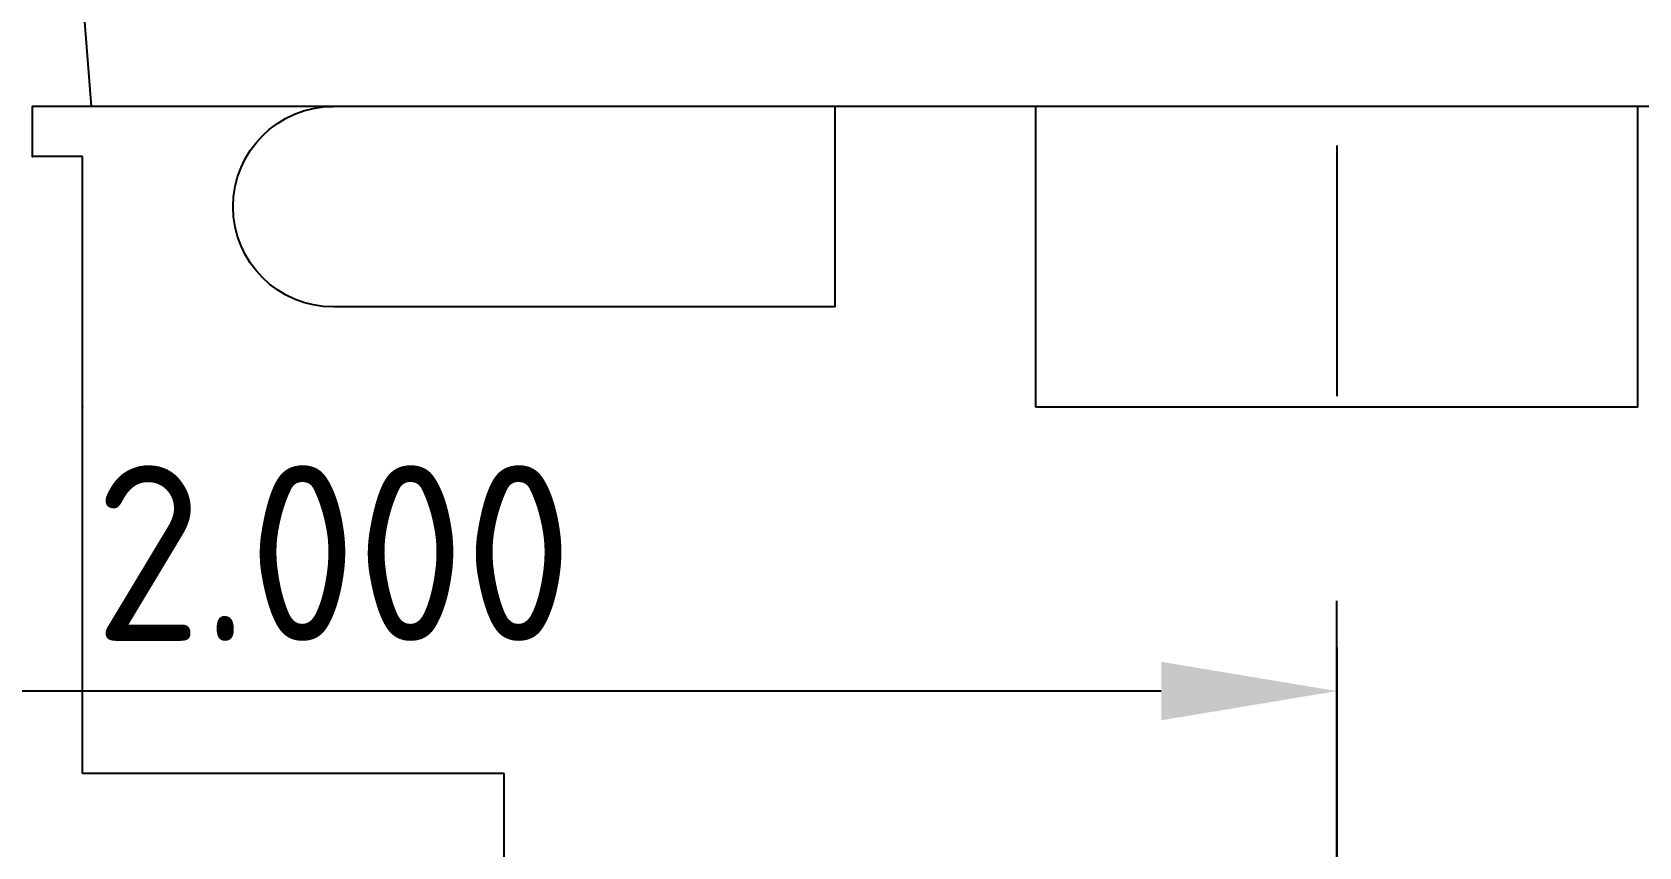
# Model space of a CAD drawing. Extents: x -17.4 to 61.4, y -22.6 to 16.1.
# Drawn here: x 52.361 to 53.962, y 1.552 to 2.364 of the extents above; entities that cross this region are included whole.
import ezdxf

# ---------------------------------------------------------------- set-up
doc = ezdxf.new("R2010")
doc.units = 0
doc.header["$LTSCALE"] = 2
doc.linetypes.add('CENTER2', pattern=[1.125, 0.75, -0.125, 0.125, -0.125])
doc.layers.get('0').update_dxf_attribs({"linetype": 'CONTINUOUS'})
doc.styles.get("Standard").update_dxf_attribs({"font": 'isocp.shx'})
doc.dimstyles.new('SYSTRA50', dxfattribs={"dimscale": 0.05, "dimtxt": 3.5, "dimasz": 3.5, "dimexe": 1.8, "dimexo": 3, "dimgap": 1, "dimtad": 1, "dimdec": 3, "dimzin": 0, "dimdsep": 46, "dimtxsty": 'Standard', "dimcen": 1, "dimclrd": 10, "dimclre": 10, "dimclrt": 50, "dimadec": 0, "dimazin": 0, "dimtfac": 1, "dimtdec": 3, "dimtix": 1, "dimtmove": 2, "dimatfit": 3, "dimfxl": 1, "dimtolj": 1, "dimtzin": 0, "dimarcsym": 0})

# ---------------------------------------------------------------- blocks, each defined once
blk = doc.blocks.new('METRO_FACE')
at = {"color": 7, "linetype": 'Continuous'}
for p, q in [((1.241058, 1.1), (1.295993, 1.798003)), ((1.241058, 1.1), (1.295993, 1.798003)), ((-1.3, 1.1), (0, 1.1)), ((-1.3, 1.1), (0, 1.1)), ((-0.3, 0.8), (-0.3, 1.1)), ((-0.3, 1.1), (0.3, 1.1)), ((-0.3, 0.8), (-0.3, 1.1)), ((-0.3, 1.1), (0.3, 1.1)), ((0, 1.1), (1.3, 1.1)), ((0, 1.1), (1.3, 1.1)), ((0.3, 0.8), (0.3, 1.1)), ((0.3, 0.8), (0.3, 1.1)), ((0.5, 0.9), (0.5, 1.1)), ((0.5, 1.1), (1, 1.1)), ((0.5, 1.1), (1, 1.1)), ((0.5, 0.9), (0.5, 1.1)), ((0.5, 1.1), (1, 1.1)), ((0.5, 1.1), (1, 1.1)), ((1.3, 1.05), (1.3, 1.1)), ((1.3, 1.05), (1.3, 1.1)), ((1.25, 1.05), (1.3, 1.05)), ((1.25, 0.8), (1.25, 1.05)), ((1.25, 1.05), (1.3, 1.05)), ((1.25, 0.8), (1.25, 1.05)), ((0.5, 0.9), (1, 0.9)), ((0.5, 0.9), (1, 0.9)), ((-0.3, 0.8), (0, 0.8)), ((-0.3, 0.8), (0, 0.8)), ((0, 0.8), (0.3, 0.8)), ((0, 0.8), (0.3, 0.8)), ((1.25, 0.435), (1.25, 0.8)), ((1.25, 0.435), (1.25, 0.8)), ((0.83, 0.31), (0.83, 0.435)), ((0.83, 0.435), (1.25, 0.435)), ((0.83, 0.31), (0.83, 0.435)), ((0.83, 0.435), (1.25, 0.435))]:
    blk.add_line(p, q, dxfattribs=at)
blk.add_arc((1, 1), 0.1, 270, 90, dxfattribs=at)
blk.add_arc((1, 1), 0.1, 270, 90, dxfattribs=at)
at = {"color": 7}
for p in [(1.3, 1.1), (1.3, 1.1), (1.3, 1.1), (1.3, 1.1), (1.3, 1.05), (1.3, 1.05), (1.25, 0.8), (1.25, 0.8)]:
    blk.add_point(p, dxfattribs=at)
blk = doc.blocks.new('A$C58044079')
at = {"color": 7, "xscale": 0.2, "yscale": 0.2, "zscale": 0.2}
blk.add_blockref('METRO_FACE', (0.26, 0.01), dxfattribs=at)
blk = doc.blocks.new('A$C2A60368F')
at = {"xscale": 5, "yscale": 5, "zscale": 5}
blk.add_blockref('A$C58044079', (-1.778, 0.1885), dxfattribs=at)
blk = doc.blocks.new('*D75')
at = {"color": 10, "lineweight": -2, "transparency": 16777216}
for p, q in [((51.6609, 1.2291), (51.6609, 1.7969)), ((53.6609, 1.5399), (53.6609, 1.7969)), ((53.4859, 1.7069), (51.8359, 1.7069))]:
    blk.add_line(p, q, dxfattribs=at)
at = {"color": 10, "transparency": 16777216}
for points in [[(51.8359, 1.7361), (51.8359, 1.6778), (51.6609, 1.7069)], [(53.4859, 1.7361), (53.4859, 1.6778), (53.6609, 1.7069)]]:
    blk.add_solid(points, dxfattribs=at)
at = {"color": 50, "transparency": 16777216, "insert": (52.6609, 1.8445), "char_height": 0.175, "attachment_point": 5}
blk.add_mtext('\\A1;2.000', dxfattribs=at)

msp = doc.modelspace()

# ---------------------------------------------------------------- linework, layer by layer
at = {"color": 1, "linetype": 'CENTER2'}
msp.add_line((53.6609, 6.2508), (53.6609, 0.6936), dxfattribs=at)

# ---------------------------------------------------------------- block references
at = {"xscale": -1}
msp.add_blockref('A$C2A60368F', (53.1829, 0.9513), dxfattribs=at)

# ---------------------------------------------------------------- dimensions: what is measured, and where the dimension line sits
dim = msp.add_linear_dim(base=(51.6609, 1.7069), p1=(53.6609, 1.3899), p2=(51.6609, 1.0791), angle=180, dimstyle='SYSTRA50')
dim.commit()
dim.dimension.update_dxf_attribs({"geometry": '*D75', "text_midpoint": (52.6609, 1.8445)})

doc.saveas('drawing.dxf')
